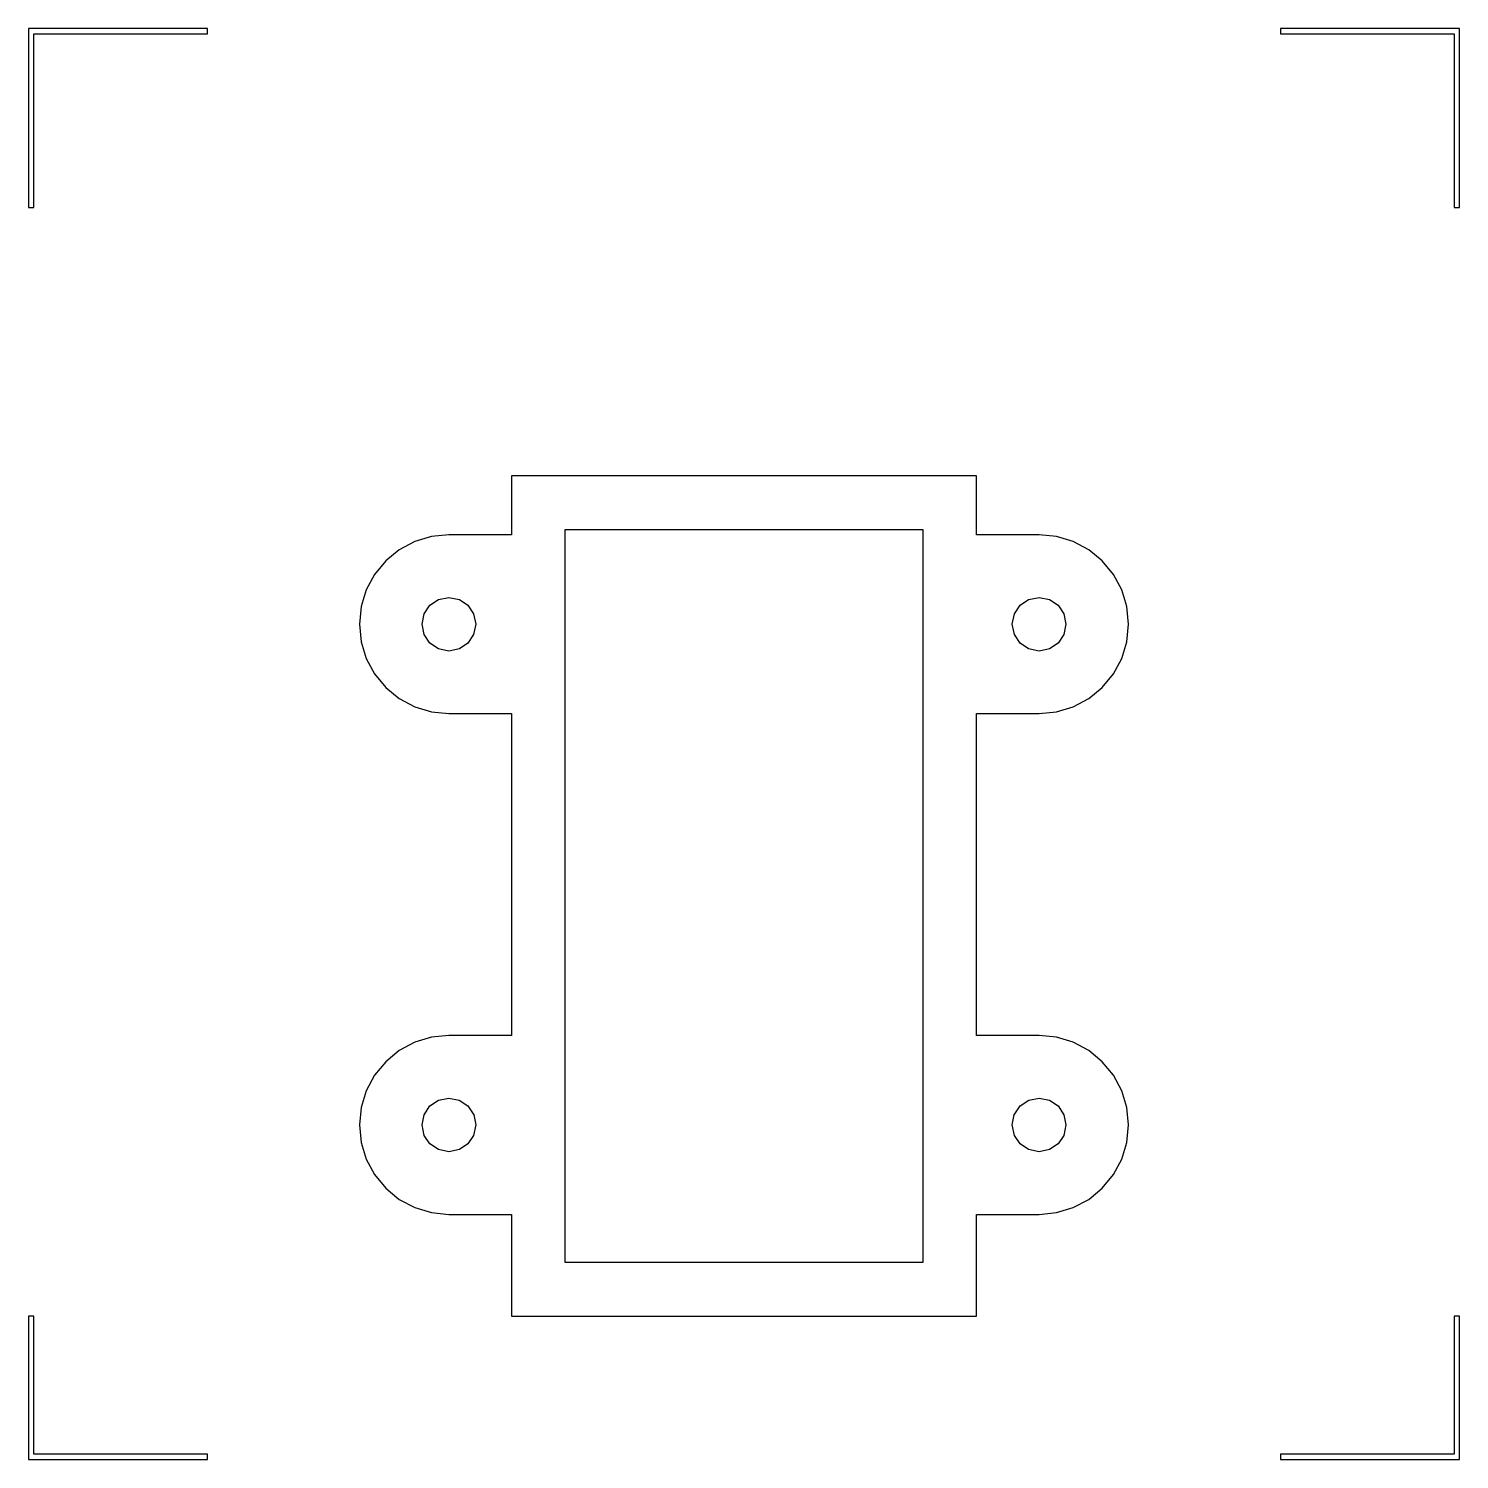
# Model space of a CAD drawing. Extents: x 0 to 8, y 0 to 8.
import ezdxf

# ---------------------------------------------------------------- set-up
doc = ezdxf.new("R2010")
doc.units = 0
doc.layers.add('Layer_1', color=7, linetype='CONTINUOUS')

msp = doc.modelspace()

# ---------------------------------------------------------------- linework, layer by layer
at = {"layer": 'Layer_1', "color": 7}
for points in [[(0, 8.000003), (0, 6.999991), (0.028335, 6.999991), (0.028335, 7.971617), (1.000015, 7.971617), (1.000015, 8.000003), (0, 8.000003)], [(6.999987, 8.000003), (6.999987, 7.971615), (7.971672, 7.971615), (7.971672, 6.999988), (8.000004, 6.999988), (8.000004, 7.985782), (8.000004, 8.000003), (6.999987, 8.000003)], [(0, 0.799979), (0, 0), (1.000015, 0), (1.000015, 0.028332), (0.028335, 0.028332), (0.028335, 0.799979), (0, 0.799979)], [(7.971672, 0.799979), (7.971672, 0.028333), (6.999987, 0.028333), (6.999987, 0), (8.000004, 0), (8.000004, 0.799979), (7.971672, 0.799979)]]:
    msp.add_lwpolyline(points, close=True, dxfattribs=at)
for points in [[(2.699995, 5.500003), (2.699995, 5.16999), (2.350031, 5.16999), (2.252028, 5.160295), (2.158685, 5.131931), (2.072624, 5.085985), (1.99647, 5.023544), (1.934028, 4.947389), (1.888082, 4.861328), (1.859718, 4.767985), (1.850023, 4.669983), (1.859718, 4.57198), (1.888082, 4.478637), (1.934028, 4.392577), (1.99647, 4.316422), (2.072624, 4.25398), (2.158685, 4.208034), (2.252028, 4.17967), (2.350031, 4.169975), (2.699995, 4.169975), (2.699995, 4.049976), (2.699995, 2.370037), (2.350031, 2.370037), (2.252028, 2.360342), (2.158685, 2.331978), (2.072624, 2.286032), (1.99647, 2.22359), (1.934028, 2.147436), (1.888082, 2.061375), (1.859718, 1.968032), (1.850023, 1.870029), (1.859718, 1.772027), (1.888082, 1.678684), (1.934028, 1.592623), (1.99647, 1.516469), (2.072624, 1.454027), (2.158685, 1.408081), (2.252028, 1.379717), (2.350031, 1.370022), (2.699995, 1.370022), (2.699995, 1.250024), (2.699995, 0.800009), (5.299967, 0.800009), (5.299967, 1.250024), (5.299967, 1.370022), (5.64999, 1.370022), (5.747993, 1.379717), (5.841336, 1.408081), (5.927397, 1.454027), (6.003552, 1.516468), (6.065993, 1.592623), (6.11194, 1.678684), (6.140303, 1.772027), (6.149998, 1.870029), (6.140303, 1.968032), (6.11194, 2.061375), (6.065993, 2.147436), (6.003552, 2.223591), (5.927397, 2.286032), (5.841336, 2.331978), (5.747993, 2.360342), (5.64999, 2.370037), (5.299967, 2.370037), (5.299967, 4.049976), (5.299967, 4.169975), (5.64999, 4.169975), (5.747993, 4.17967), (5.841336, 4.208034), (5.927397, 4.25398), (6.003552, 4.316422), (6.065993, 4.392576), (6.11194, 4.478637), (6.140303, 4.57198), (6.149998, 4.669983), (6.140303, 4.767985), (6.11194, 4.861329), (6.065993, 4.947389), (6.003552, 5.023544), (5.927397, 5.085986), (5.841336, 5.131932), (5.747993, 5.160295), (5.64999, 5.16999), (5.299967, 5.16999), (5.299967, 5.400012), (5.299967, 5.500003), (2.699995, 5.500003), (2.699995, 5.500003)], [(2.999966, 5.199976), (4.999996, 5.199976), (4.999996, 5.04999), (4.999996, 4.049976), (4.999996, 2.250037), (4.999996, 1.250024), (4.999996, 1.09998), (2.999966, 1.09998), (2.999966, 1.250024), (2.999966, 2.250037), (2.999966, 4.049976), (2.999966, 5.04999), (2.999966, 5.199976), (2.999966, 5.199976)], [(2.349974, 4.819968), (2.408353, 4.808178), (2.456027, 4.776035), (2.488171, 4.728362), (2.499961, 4.669983), (2.488171, 4.611604), (2.456027, 4.563931), (2.408353, 4.531787), (2.349974, 4.519997), (2.291595, 4.531787), (2.243922, 4.563931), (2.211778, 4.611604), (2.199987, 4.669983), (2.211778, 4.728362), (2.243922, 4.776035), (2.291595, 4.808178), (2.349974, 4.819968), (2.349974, 4.819968)], [(5.64999, 4.819968), (5.708369, 4.808178), (5.756041, 4.776034), (5.788185, 4.728361), (5.799975, 4.669983), (5.788185, 4.611604), (5.756041, 4.563931), (5.708369, 4.531788), (5.64999, 4.519997), (5.591611, 4.531787), (5.543938, 4.563931), (5.511794, 4.611604), (5.500003, 4.669983), (5.511794, 4.728362), (5.543938, 4.776035), (5.591611, 4.808178), (5.64999, 4.819968), (5.64999, 4.819968)], [(2.349974, 2.020016), (2.407382, 2.008591), (2.456046, 1.976064), (2.488556, 1.927388), (2.499961, 1.869976), (2.488171, 1.811596), (2.456027, 1.763923), (2.408354, 1.731779), (2.349974, 1.719989), (2.291595, 1.731779), (2.243921, 1.763923), (2.211777, 1.811596), (2.199987, 1.869976), (2.211392, 1.927388), (2.243902, 1.976064), (2.292566, 2.008591), (2.349974, 2.020016), (2.349974, 2.020016)], [(5.64999, 2.020016), (5.707397, 2.00859), (5.756061, 1.976063), (5.78857, 1.927387), (5.799975, 1.869976), (5.788185, 1.811597), (5.756042, 1.763924), (5.708369, 1.73178), (5.64999, 1.719989), (5.591611, 1.731779), (5.543937, 1.763923), (5.511793, 1.811596), (5.500003, 1.869976), (5.511408, 1.927388), (5.543918, 1.976064), (5.592582, 2.008591), (5.64999, 2.020016), (5.64999, 2.020016)]]:
    msp.add_lwpolyline(points, dxfattribs=at)

doc.saveas('drawing.dxf')
